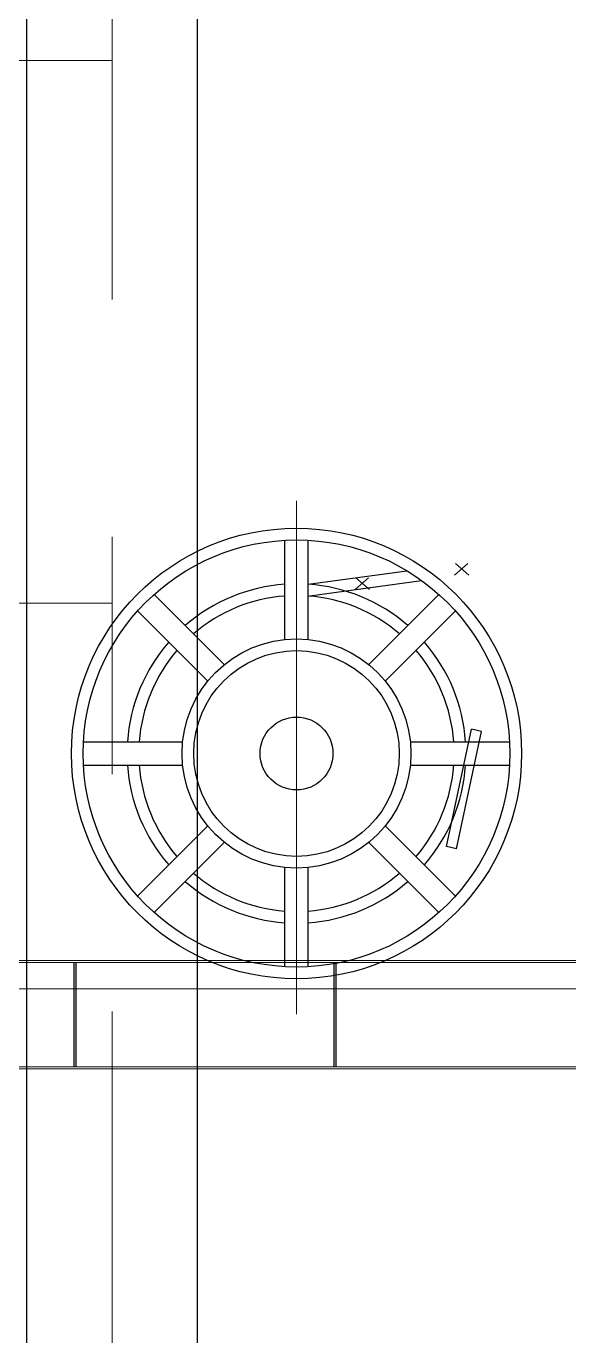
# Model space of a CAD drawing. Extents: x 1767995 to 4174245, y 542814 to 862564.
# Drawn here: x 2601868 to 2603871, y 662117 to 666944 of the extents above; entities that cross this region are included whole.
import ezdxf

# ---------------------------------------------------------------- set-up
doc = ezdxf.new("R2010")
doc.units = 0
doc.header["$LTSCALE"] = 3500
for name, pattern in [('CENTER', [2, 1.25, -0.25, 0.25, -0.25]), ('DASHDOT', [25.4, 12.7, -6.35, 0, -6.35]), ('DASHED', [0.75, 0.5, -0.25])]:
    doc.linetypes.add(name, pattern=pattern)
for name, color, linetype, lineweight in [('1粗实线', 1, 'Continuous', 30), ('1轮廓实线层', 7, 'Continuous', 30), ('3中心线', 6, 'CENTER', 18), ('6标注线', 7, 'Continuous', 13), ('CENTER', 1, 'DASHDOT', 15)]:
    doc.layers.add(name, color=color, linetype=linetype, lineweight=lineweight)
doc.layers.add('4虚线层', color=6, linetype='DASHED')
doc.layers.add('纵_地面线', color=30, linetype='Continuous')

# ---------------------------------------------------------------- blocks, each defined once
blk = doc.blocks.new('sdfsdf43')
at = {"layer": '1粗实线'}
for p, q in [((6474062, 1534998.8), (6474062, 1543510.2)), ((6474692, 1534998.8), (6474692, 1543510.1))]:
    blk.add_line(p, q, dxfattribs=at)
at = {"layer": '3中心线'}
for p, q in [((6474377, 1534998.8), (6474377, 1543510.2)), ((6474377, 1542879.6), (6471377, 1542879.6)), ((6474377, 1540879.6), (6471377, 1540879.6))]:
    blk.add_line(p, q, dxfattribs=at)
blk = doc.blocks.new('sdgdsgdsgd')
for p, q in [((-28393.3, 23461.7), (-28344.7, 23504.9)), ((-28390.6, 23504.9), (-28340.6, 23461.7)), ((-28760.2, 23408.2), (-28711.6, 23451.4)), ((-28757.5, 23451.4), (-28707.4, 23408.2))]:
    blk.add_line(p, q)
at = {"layer": '1轮廓实线层'}
for p, q in [((-29019.9, 23224.2), (-29019.9, 23590.2)), ((-28933.5, 23224.2), (-28933.5, 23590.2)), ((-28933.5, 23427.9), (-28569.4, 23477.9)), ((-28927.6, 23385.1), (-28514.9, 23441.8)), ((-29243.3, 23131.7), (-29502.1, 23390.5)), ((-28710.1, 23131.7), (-28451.3, 23390.5)), ((-29304.4, 23070.6), (-29563.2, 23329.4)), ((-28649, 23070.6), (-28390.2, 23329.4)), ((-28423.5, 22460.8), (-28331.1, 22893.5)), ((-28386.8, 22452.9), (-28294.4, 22885.7)), ((-28294.4, 22885.7), (-28331.1, 22893.5)), ((-29762.9, 22847.2), (-29396.9, 22847.2)), ((-28556.5, 22847.2), (-28190.5, 22847.2)), ((-29762.9, 22760.8), (-29396.9, 22760.8)), ((-28556.5, 22760.8), (-28190.5, 22760.8)), ((-29563.2, 22278.6), (-29304.4, 22537.4)), ((-28390.2, 22278.6), (-28649, 22537.4)), ((-29502.1, 22217.5), (-29243.3, 22476.3)), ((-28451.3, 22217.5), (-28710.1, 22476.3)), ((-28386.8, 22452.9), (-28423.5, 22460.8)), ((-29019.9, 22017.8), (-29019.9, 22383.8)), ((-28933.5, 22017.8), (-28933.5, 22383.8))]:
    blk.add_line(p, q, dxfattribs=at)
for radius in [830.6, 787.4, 422.4, 379.2, 134.4]:
    blk.add_circle((-28976.7, 22804), radius, dxfattribs=at)
for radius, start, end in [(625.4, 93.9608, 131.0392), (625.4, 48.9608, 86.0392), (582.2, 94.2552, 130.7448), (582.2, 49.2552, 85.7448), (625.4, 138.9608, 176.0392), (582.2, 139.2552, 175.7448), (582.2, 4.2552, 40.7448), (625.4, 3.9608, 41.0392), (625.4, 183.9608, 221.0392), (582.2, 184.2552, 220.7448), (582.2, 319.2552, 355.7448), (625.4, 318.9608, 356.0392), (582.2, 229.2552, 265.7448), (582.2, 274.2552, 310.7448), (625.4, 228.9608, 266.0392), (625.4, 273.9608, 311.0392)]:
    blk.add_arc((-28976.7, 22804), radius, start, end, dxfattribs=at)
at = {"layer": 'CENTER'}
blk.add_line((-28976.7, 21842.7), (-28976.7, 23735.9), dxfattribs=at)
blk = doc.blocks.new('AAA')
for p, q in [((12820.8, -24787.8), (3450.8, -24787.8)), ((4100.8, -24779.8), (12170.8, -24779.8)), ((3450.8, -25171.8), (12820.8, -25171.8)), ((12170.7, -25179.8), (4100.9, -25179.8))]:
    blk.add_line(p, q)
at = {"layer": '4虚线层'}
for p, q in [((9441.8, -24787.8), (9441.8, -25171.8)), ((9449.8, -24787.8), (9449.8, -25171.8)), ((10401.8, -24787.8), (10401.8, -25171.8)), ((10409.8, -24787.8), (10409.8, -25171.8))]:
    blk.add_line(p, q, dxfattribs=at)
blk = doc.blocks.new('A$C8d28a030')
for name, p in [('sdgdsgdsgd', (35875.5, -21401)), ('AAA', (-3365.4, 25419.8))]:
    blk.add_blockref(name, p)

msp = doc.modelspace()

# ---------------------------------------------------------------- linework, layer by layer
at = {"layer": '纵_地面线', "color": 5, "flags": 128}
msp.add_lwpolyline([(2563422.8, 662654.2), (2569922.8, 663769), (2579922.8, 664088), (2589922.8, 663565), (2599922.8, 663399), (2609922.8, 663390), (2619922.8, 663376), (2629922.8, 663307), (2639922.8, 663104), (2649922.8, 663071), (2659922.8, 663241), (2669922.8, 663325), (2679922.8, 663408), (2689922.8, 663471), (2699922.8, 663467), (2703550.4, 663469.9)], dxfattribs=at)

# ---------------------------------------------------------------- block references
at = {"layer": '3中心线'}
msp.add_blockref('sdfsdf43', (-3872191.3, -876062.1), dxfattribs=at)
at = {"layer": '6标注线'}
msp.add_blockref('A$C8d28a030', (2595967, 662860.3), dxfattribs=at)

doc.saveas('drawing.dxf')
